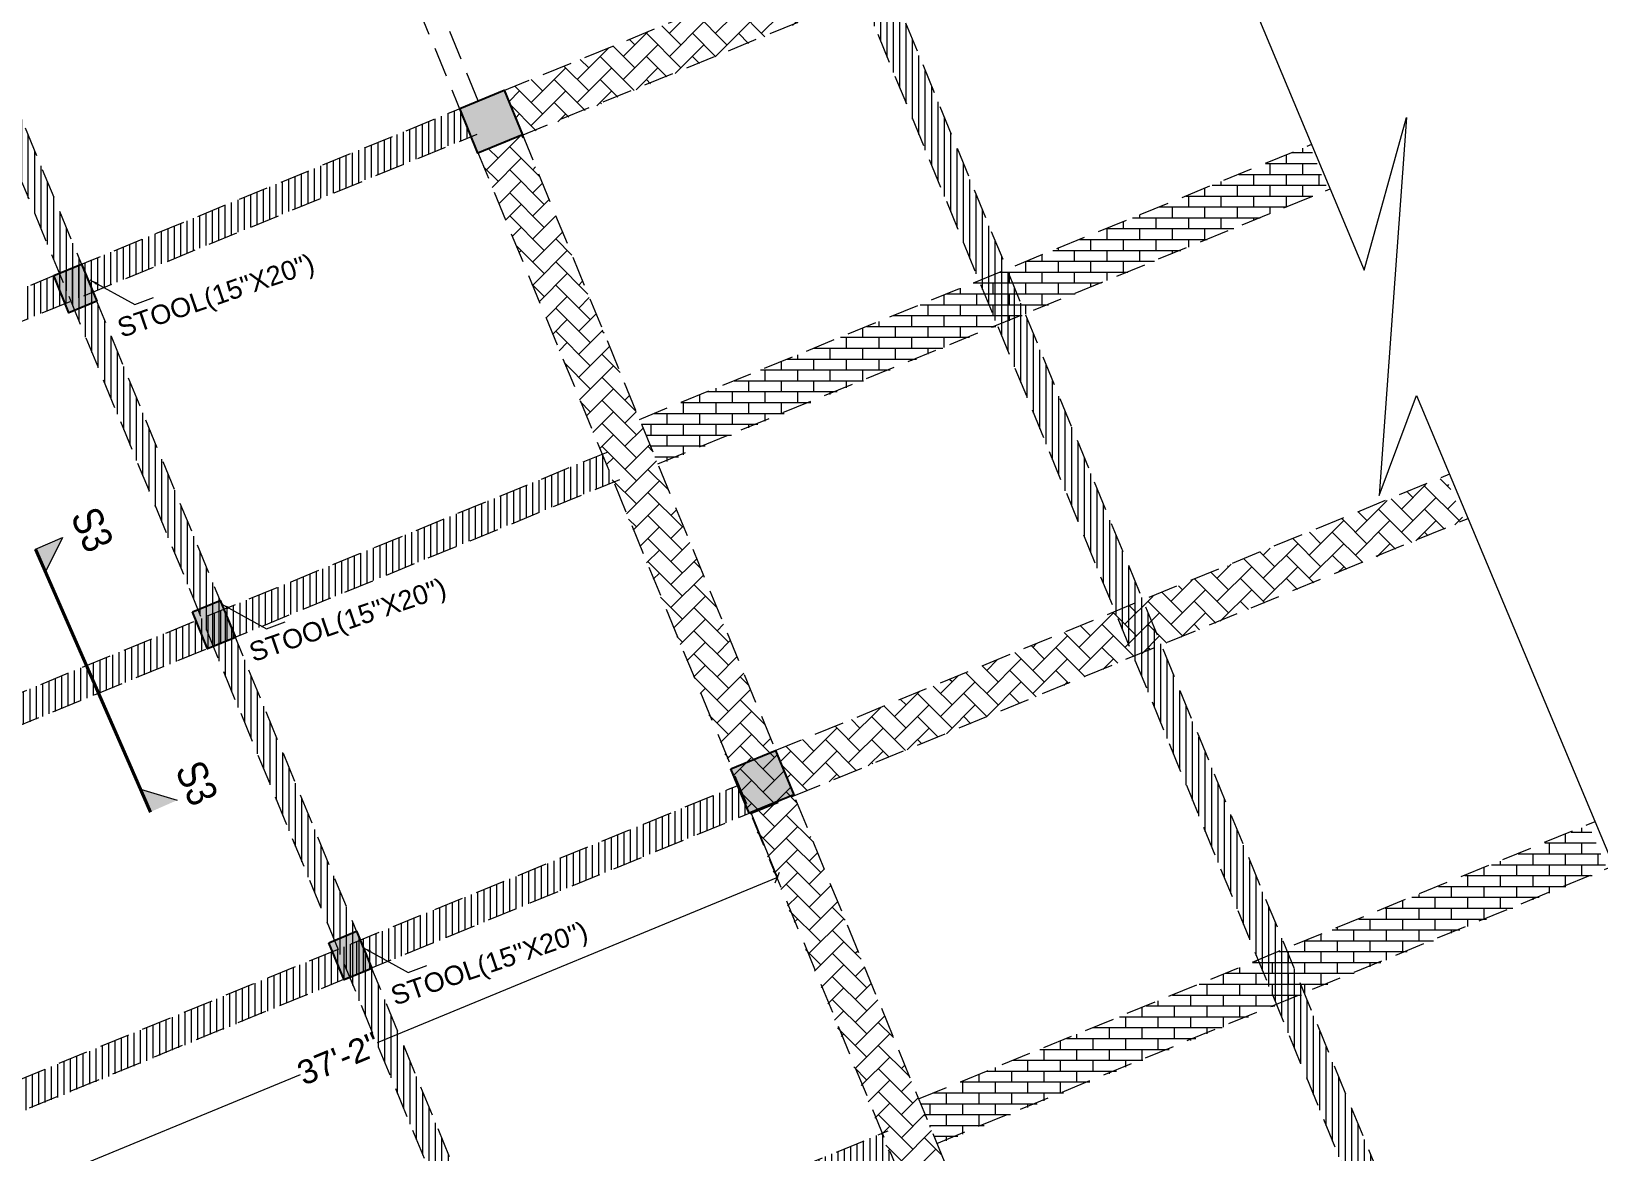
# Model space of a CAD drawing. Header units: inches. Extents: x -13956017 to 293115509, y -946740 to -305538.
# Drawn here: x 1185965 to 1186747, y -920057 to -919498 of the extents above; entities that cross this region are included whole.
import ezdxf

# ---------------------------------------------------------------- set-up
doc = ezdxf.new("R2010")
doc.units = ezdxf.units.IN
doc.header["$LTSCALE"] = 6
doc.header["$PDMODE"] = 2
doc.linetypes.add('CONTINOUS', pattern=[2000000.0, 1000000.0, 1000000.0])
doc.linetypes.add('DASHED2', pattern=[0.375, 0.25, -0.125])
for name, color, linetype in [('A-CUTOUT', 3, 'CONTINOUS'), ('DIM', 7, 'Continuous'), ('door', 5, 'Continuous'), ('FITTING', 24, 'Continuous')]:
    doc.layers.add(name, color=color, linetype=linetype)
for name, color, linetype, lineweight in [('col hatch', 13, 'Continuous', 30), ('column', 240, 'Continuous', 25), ('DIM-2', 1, 'Continuous', 13), ('GRID DIM-2', 1, 'Continuous', 9), ('v.b', 200, 'Continuous', 5), ('W', 250, 'Continuous', 5), ('wall', 7, 'Continuous', 30)]:
    doc.layers.add(name, color=color, linetype=linetype, lineweight=lineweight)
doc.styles.add('ARI', font='arial.ttf')
doc.dimstyles.new('Copy(2) of AA', dxfattribs={"dimtxt": 12, "dimasz": 4, "dimexe": 0.18, "dimexo": 0, "dimgap": 0.09, "dimtad": 0, "dimdec": 0, "dimzin": 0, "dimdsep": 46, "dimlunit": 3, "dimtxsty": 'ARI', "dimblk": 'OBLIQUE', "dimcen": 0.09, "dimclrd": 7, "dimclre": 7, "dimclrt": 7, "dimadec": 0, "dimazin": 0, "dimtfac": 1, "dimtdec": 0, "dimtofl": 0, "dimtmove": 0, "dimatfit": 3, "dimfxl": 1, "dimtolj": 1, "dimtzin": 0, "dimlwd": 5, "dimlwe": 5, "dimarcsym": 0})

# ---------------------------------------------------------------- blocks, each defined once
blk = doc.blocks.new('_Oblique')
at = {"layer": 'DIM', "color": 0, "lineweight": -2}
blk.add_line((-0.5, -0.5), (0.5, 0.5), dxfattribs=at)
blk = doc.blocks.new('*D141')
at = {"layer": 'Defpoints', "color": 0, "ltscale": 6, "transparency": 16777216}
for p in [(1186324.04, -919888.04, -8022.92), (1185911.98, -920058.09, -17289.03), (1185925.33, -920090.45)]:
    blk.add_point(p, dxfattribs=at)
at = {"layer": 'wall', "color": 7, "lineweight": 5, "ltscale": 6, "transparency": 16777216}
for p, q in [((1186324.04, -919888.04), (1186337.46, -919920.57)), ((1186337.39, -919920.4), (1186137.63, -920002.83)), ((1185925.33, -920090.45), (1186099.37, -920018.62)), ((1185911.98, -920058.09), (1185925.4, -920090.61))]:
    blk.add_line(p, q, dxfattribs=at)
at = {"layer": 'wall', "color": 7, "lineweight": 5, "ltscale": 6, "transparency": 16777216, "xscale": 4, "yscale": 4, "zscale": 4}
for p, rotation in [((1186337.39, -919920.4), 22.42476301052546), ((1185925.33, -920090.45), 202.4247630105255)]:
    blk.add_blockref('_Oblique', p, dxfattribs=dict(at, rotation=rotation))
at = {"layer": 'wall', "color": 7, "ltscale": 6, "transparency": 16777216, "insert": (1186118.5, -920010.73), "char_height": 12, "attachment_point": 5, "rotation": 22.42476, "style": 'ARI'}
blk.add_mtext('\\A1;37\'-2"', dxfattribs=at)

msp = doc.modelspace()

# ---------------------------------------------------------------- hatches: boundary and pattern name
at = {"layer": 'A-CUTOUT', "lineweight": 0, "ltscale": 0.3}
h = msp.add_hatch(dxfattribs=at)
h.set_pattern_fill('AR-BRSTD', color=256, scale=0.08)
h.set_pattern_definition([(0, (-17376.8266, -15433.391), (0, 5.419344), []), (90, (-17376.8266, -15433.391), (-8.128, 5.419344), [5.419344, -5.419344])])
h.paths.add_polyline_path([(1186285.23, -919685.08), (1186602.82, -919555.24), (1186612.09, -919577.38), (1186277.9, -919714.72), (1186268.51, -919691.87)])
h = msp.add_hatch(dxfattribs=at)
h.set_pattern_fill('AR-BRSTD', color=256, scale=0.08)
h.set_pattern_definition([(0, (-17237.5356, -15772.317), (0, 5.419344), []), (90, (-17237.5356, -15772.317), (-8.128, 5.419344), [5.419344, -5.419344])])
h.paths.add_polyline_path([(1186424.52, -920024), (1186742.11, -919894.17), (1186751.38, -919916.3), (1186417.19, -920053.65), (1186407.8, -920030.79)])
at = {"layer": 'col hatch', "lineweight": 25, "ltscale": 100, "true_color": 0x52271e}
h = msp.add_hatch(color=19, dxfattribs=at)
h.dxf.hatch_style = 1
h.paths.add_polyline_path([(1185976.33, -919620.15), (1185990.21, -919614.45), (1185997.81, -919632.95), (1185983.94, -919638.65)])
h = msp.add_hatch(color=19, dxfattribs=at)
h.dxf.hatch_style = 1
h.paths.add_polyline_path([(1186045.51, -919787.84), (1186059.38, -919782.14), (1186066.99, -919800.64), (1186053.11, -919806.34)])
h = msp.add_hatch(color=19, dxfattribs=at)
h.dxf.hatch_style = 1
h.paths.add_polyline_path([(1186113.58, -919952.91), (1186127.45, -919947.21), (1186135.06, -919965.71), (1186121.18, -919971.41)])
at = {"layer": 'column', "ltscale": 10}
h = msp.add_hatch(color=256, dxfattribs=at)
h.dxf.hatch_style = 1
h.paths.add_polyline_path([(1186178.86, -919536.87), (1186201.06, -919527.74), (1186210.18, -919549.94), (1186187.98, -919559.06)])
h = msp.add_hatch(color=256, dxfattribs=at)
h.dxf.hatch_style = 1
h.paths.add_polyline_path([(1186314.19, -919866.14), (1186336.38, -919857.02), (1186345.51, -919879.22), (1186323.31, -919888.34)])
at = {"layer": 'DIM-2', "ltscale": 0.3}
h = msp.add_hatch(color=256, dxfattribs=at)
h.dxf.hatch_style = 1
h.paths.add_polyline_path([(1185967.01, -919756.62), (1185971.92, -919767.84), (1185980.46, -919750.74)])
h.paths.add_polyline_path([(1186019.44, -919876.56), (1186024.34, -919887.78), (1186037.79, -919881.9)])
at = {"layer": 'door', "lineweight": 0, "ltscale": 0.3}
h = msp.add_hatch(dxfattribs=at)
h.set_pattern_fill('AR-HBONE', color=256, scale=0.08)
h.set_pattern_definition([(45, (-17237.5356, -15772.317), (0, 11.494727835), [24.384, -8.128]), (135, (-17231.788, -15766.5695), (1e-15, 11.494727835), [24.384, -8.128])])
h.paths.add_polyline_path([(1186217.78, -919520.95), (1186535.37, -919391.12), (1186544.64, -919413.25), (1186210.45, -919550.6), (1186201.06, -919527.74)])
h = msp.add_hatch(dxfattribs=at)
h.set_pattern_fill('AR-HBONE', color=256, scale=0.08)
h.set_pattern_definition([(45, (47317.642, -17805.9864), (0, 11.494727835), [24.384, -8.128]), (135, (47323.389, -17800.239), (1e-15, 11.494727835), [24.384, -8.128])])
h.paths.add_polyline_path([(1186187.98, -919559.06), (1186210.18, -919549.94), (1186547.35, -920370.36), (1186525.31, -920379.4)])
h = msp.add_hatch(dxfattribs=at)
h.set_pattern_fill('AR-HBONE', color=256, scale=0.08)
h.set_pattern_definition([(45, (-17102.2106, -16101.5935), (0, 11.494727835), [24.384, -8.128]), (135, (-17096.463, -16095.846), (1e-15, 11.494727835), [24.384, -8.128])])
h.paths.add_polyline_path([(1186353.11, -919850.23), (1186670.69, -919720.39), (1186679.96, -919742.53), (1186345.78, -919879.87), (1186336.38, -919857.02)])
at = {"layer": 'FITTING', "lineweight": 0, "ltscale": 0.3}
h = msp.add_hatch(dxfattribs=at)
h.set_pattern_fill('ANSI31', color=256, angle=45)
h.set_pattern_definition([(90, (-17237.5356, -15772.3168), (-3.175, 0), [])])
h.paths.add_polyline_path([(1185667.82, -918832.66), (1185635.9, -918754.78), (1185624.63, -918759.4), (1185759.88, -919087.39), (1185828.51, -919253.81), (1185902.91, -919434.23), (1185952.37, -919554.18), (1186017.19, -919711.37), (1186065.08, -919827.49), (1186095.78, -919901.95), (1186130.92, -919987.16), (1186156.9, -920050.15), (1186207.86, -920173.73), (1186243.52, -920260.22), (1186285.7, -920362.49), (1186322.11, -920450.81), (1186350.27, -920519.09), (1186362.51, -920517.29), (1186335.42, -920451.59), (1186305.04, -920377.93), (1186282.74, -920323.84), (1186256.57, -920260.38), (1186229.4, -920194.48), (1186191.89, -920103.53), (1186162.91, -920033.27), (1186137.81, -919972.39), (1186112.27, -919910.45), (1186081, -919834.61), (1186049.89, -919759.17), (1186019.24, -919684.86), (1186000.35, -919639.04), (1185972.82, -919572.3), (1185942.92, -919499.78), (1185917.44, -919438), (1185893.97, -919381.08), (1185864.04, -919308.49), (1185824.87, -919213.51), (1185784.89, -919116.54), (1185752.53, -919038.09), (1185707.21, -918928.17), (1185680.23, -918862.75)])
h = msp.add_hatch(dxfattribs=at)
h.set_pattern_fill('ANSI31', color=256, angle=45)
h.set_pattern_definition([(90, (56088.9204, -17807.4792), (-3.175, 0), [])])
h.paths.add_polyline_path([(1186398.49, -919487.26), (1186662.97, -920130.8), (1186649.1, -920136.5), (1186379.59, -919480.73), (1186393.46, -919475.03)])
h = msp.add_hatch(dxfattribs=at)
h.set_pattern_fill('ANSI31', color=256, angle=45)
h.set_pattern_definition([(90, (-17586.945, -14921.273), (-3.175, 0), [])])
h.paths.add_polyline_path([(1186126.84, -919558.27), (1186179.17, -919536.76), (1186184.87, -919550.64), (1185842.32, -919691.42), (1185776.39, -919718.99), (1185770.2, -919704.86)])
h = msp.add_hatch(dxfattribs=at)
h.set_pattern_fill('ANSI31', color=256, angle=45)
h.set_pattern_definition([(90, (-17516.0914, -15093.6765), (-3.175, 0), [])])
h.paths.add_polyline_path([(1186197.7, -919730.67), (1186250.02, -919709.16), (1186255.72, -919723.04), (1185913.17, -919863.82), (1185850.98, -919889.12), (1185844.9, -919875.25)])
h = msp.add_hatch(dxfattribs=at)
h.set_pattern_fill('ANSI31', color=256, angle=45)
h.set_pattern_definition([(90, (-17448.2158, -15258.833), (-3.175, 0), [])])
h.paths.add_polyline_path([(1186265.57, -919895.83), (1186317.9, -919874.32), (1186323.6, -919888.2), (1185981.04, -920028.98), (1185922.56, -920052.39), (1185916.58, -920038.74)])
h = msp.add_hatch(dxfattribs=at)
h.set_pattern_fill('ANSI31', color=256, angle=45)
h.set_pattern_definition([(90, (-17376.4124, -15432.4465), (-3.175, 0), [])])
h.paths.add_polyline_path([(1186337.38, -920069.44), (1186389.7, -920047.93), (1186395.4, -920061.81), (1186052.85, -920202.59), (1185998.14, -920224.79), (1185992.23, -920211.31)])

# ---------------------------------------------------------------- linework, layer by layer
at = {"layer": 'col hatch', "color": 19, "lineweight": 25, "ltscale": 100, "true_color": 0x52271e}
for points, elevation in [([(1185976.33, -919620.15), (1185990.21, -919614.45), (1185997.81, -919632.95), (1185983.94, -919638.65), (1185976.33, -919620.15)], -13027.41), ([(1186045.51, -919787.84), (1186059.38, -919782.14), (1186066.99, -919800.64), (1186053.11, -919806.34), (1186045.51, -919787.84)], -13436.04), ([(1186113.58, -919952.91), (1186127.45, -919947.21), (1186135.06, -919965.71), (1186121.18, -919971.41), (1186113.58, -919952.91)], -13514.94)]:
    msp.add_lwpolyline(points, dxfattribs=dict(at, elevation=elevation))
at = {"layer": 'column', "ltscale": 10, "elevation": -8022.88}
for points in [[(1186178.86, -919536.87), (1186201.06, -919527.74), (1186210.18, -919549.94), (1186187.98, -919559.06), (1186178.86, -919536.87)], [(1186314.19, -919866.14), (1186336.38, -919857.02), (1186345.51, -919879.22), (1186323.31, -919888.34), (1186314.19, -919866.14)]]:
    msp.add_lwpolyline(points, dxfattribs=at)
at = {"layer": 'DIM-2', "ltscale": 0.3}
for p, q in [((1185967.31, -919756.63, -12604.3), (1185980.76, -919750.75, -12604.3)), ((1185980.76, -919750.75, -12604.3), (1185972.21, -919767.85, -12604.3)), ((1186038.09, -919881.9, -12604.3), (1186019.74, -919876.56, -12604.3))]:
    msp.add_line(p, q, dxfattribs=at)
at = {"layer": 'DIM-2', "lineweight": 40, "ltscale": 0.3}
for q in [(1185967.31, -919756.63, -12604.3), (1186024.64, -919887.78, -12604.3)]:
    msp.add_line((1186013.98, -919863.39, -12604.3), q, dxfattribs=at)
at = {"layer": 'v.b', "linetype": 'DASHED2', "ltscale": 10}
for p, q in [((1185623.58, -918756.84, -8010.11), (1186350.29, -920519.13, -13459.78)), ((1186362.51, -920517.29, -13459.78), (1185634.69, -918752.32, -8010.11)), ((1186180.79, -919541.57, -8022.88), (1186066.12, -919262.55, -8022.88)), ((1186188.11, -919533.06, -4053.76), (1186084.5, -919280.95, -4053.76)), ((1186178.86, -919536.87, -8022.88), (1186535.51, -919391.06)), ((1186187.98, -919559.06, -8022.88), (1186544.64, -919413.25)), ((1186384.2, -919452.48, -8022.88), (1186671.95, -920152.65, -8022.88)), ((1186370.32, -919458.18, -8022.88), (1186658.08, -920158.35, -8022.88)), ((1186201.06, -919527.74, -8022.88), (1186556.48, -920392.56, -8022.88)), ((1185756.78, -919710.38, -19837.36), (1186181.9, -919535.66, -7434.83)), ((1186178.86, -919536.87, -8022.88), (1186535.44, -920401.2, -8037.56)), ((1185762.48, -919724.25, -19837.36), (1186187.61, -919549.54, -7434.83)), ((1186268.5, -919691.85, -8022.88), (1186604.01, -919554.65)), ((1186277.63, -919714.06, -7938.24), (1186613.14, -919576.87)), ((1185844.89, -919875.23, -20058.55), (1186252.98, -919707.98, -7843.46)), ((1185850.91, -919888.96, -20058.55), (1186258.68, -919721.85, -7843.46)), ((1186314.63, -919865.96, -8028.47), (1186672.85, -919719.08)), ((1186323.97, -919888.6, -8028.86), (1186681.98, -919741.27)), ((1185916.54, -920038.65, -17289.03), (1186318.08, -919874.27, -8028.85)), ((1185922.56, -920052.39, -17289.03), (1186323.78, -919888.15, -8028.85)), ((1186407.8, -920030.79, -8022.88), (1186745.3, -919892.5)), ((1186416.92, -920052.99, -8022.88), (1186754.52, -919914.53)), ((1185992.23, -920211.31, -19598.76), (1186392.68, -920046.74, -7916.34))]:
    msp.add_line(p, q, dxfattribs=at)
at = {"layer": 'W', "ltscale": 10}
for points in [[(1186385.99, -919077.69), (1186467.96, -919230.11), (1186630.14, -919617.48)], [(1186630.14, -919617.48), (1186651.19, -919541.29), (1186637.54, -919729.76), (1186656.27, -919679.88)], [(1186656.27, -919679.88), (1186849.59, -920141.59)]]:
    msp.add_lwpolyline(points, dxfattribs=at)

# ---------------------------------------------------------------- texts
at = {"layer": 'GRID DIM-2', "ltscale": 0.3, "char_height": 15, "width": 210.2977, "attachment_point": 1, "rotation": 293.61123, "style": 'ARI'}
for insert in [(1185998.26, -919734.16, -12604.3), (1186050.43, -919860.62, -12519.66)]:
    msp.add_mtext('{\\fArial Narrow|b0|i0|c0|p34;S3}', dxfattribs=dict(at, insert=insert))
at = {"layer": 'wall', "lineweight": 25, "style": 'ARI'}
for p in [(1186010.17, -919651.23, -13848.21), (1186075.91, -919813, -11991.32), (1186146.56, -919984.34, -14335.74)]:
    msp.add_text('STOOL(15"X20")', height=9.6, rotation=18.92687, dxfattribs=at).set_placement(p)

# ---------------------------------------------------------------- dimensions: what is measured, and where the dimension line sits
at = {"layer": 'wall', "color": 2, "ltscale": 6}
dim = msp.add_linear_dim(base=(1185925.33, -920090.45), p1=(1186324.04, -919888.04, -8022.92), p2=(1185911.98, -920058.09, -17289.03), angle=202.42476, dimstyle='Copy(2) of AA', override={"dimfxl": 0.18, "dimarcsym": 1}, dxfattribs=at)
dim.commit()
dim.dimension.update_dxf_attribs({"geometry": '*D141', "text_midpoint": (1186118.5, -920010.73), "dimtype": 129})

# ---------------------------------------------------------------- leaders
at = {"layer": 'wall', "color": 5, "ltscale": 6}
for points in [[(1185994.39, -919622.3, -12325.6), (1186016.81, -919634.63, -12325.6), (1186026.07, -919631.11, -12325.6)], [(1186060.13, -919784.07, -10468.7), (1186082.55, -919796.4, -10468.7), (1186091.81, -919792.88, -10468.7)], [(1186130.79, -919955.42, -12813.12), (1186153.2, -919967.74, -12813.12), (1186162.46, -919964.23, -12813.12)]]:
    msp.add_leader(points, dimstyle='Copy(2) of AA', override={"dimgap": 0.09, "dimtad": 0, "dimfxl": 0.18, "dimarcsym": 1}, dxfattribs=at)

doc.saveas('drawing.dxf')
